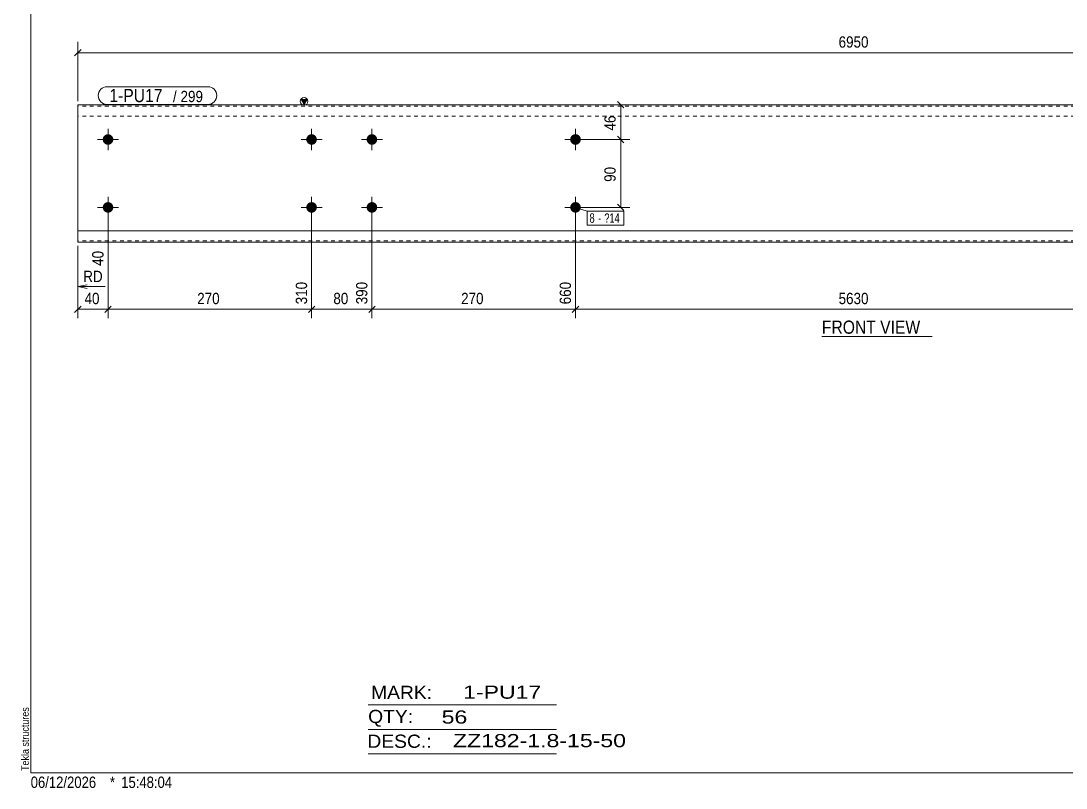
# Model space of a CAD drawing. Header units: millimetres. Extents: x 2 to 579, y 1 to 405.
# Drawn here: x 2.4 to 279.6, y 1 to 204.3 of the extents above; entities that cross this region are included whole.
import ezdxf

# ---------------------------------------------------------------- set-up
doc = ezdxf.new("R2010")
doc.units = ezdxf.units.MM
doc.linetypes.add('XKITLINE00', pattern=[0])
doc.linetypes.add('XKITLINE01', pattern=[4, 1, -1, 1, -1])
for name, color, linetype, lineweight in [('Bolt', 3, 'Continuous', 0), ('BoltMark', 7, 'Continuous', 0), ('Dimensions', 7, 'Continuous', 0), ('DrawingSheet', 5, 'Continuous', 0), ('OtherObjectType', 7, 'Continuous', 0), ('Part', 2, 'Continuous', 0), ('PartMark', 7, 'Continuous', 0)]:
    doc.layers.add(name, color=color, linetype=linetype, lineweight=lineweight)
doc.styles.add('ARIAL', font='ARIAL.TTF')
doc.styles.add('ARIAL_NARROW', font='ARIALN.TTF')

# ---------------------------------------------------------------- blocks, each defined once
blk = doc.blocks.new('*A3')
at = {"layer": 'Bolt'}
for points in [[(80.9, 172.88), (80.9, 172.84), (80.9, 172.81), (80.89, 172.77), (80.89, 172.74), (80.88, 172.7), (80.88, 172.67), (80.87, 172.64), (80.87, 172.6), (80.86, 172.57), (80.85, 172.54), (80.84, 172.5), (80.83, 172.47), (80.82, 172.44), (80.81, 172.41), (80.79, 172.37), (80.78, 172.34), (80.77, 172.31), (80.75, 172.28), (80.73, 172.25), (80.72, 172.22), (80.7, 172.19), (80.68, 172.16), (80.66, 172.13), (80.64, 172.1), (80.62, 172.08), (80.6, 172.05), (80.58, 172.02), (80.56, 172), (80.54, 171.97), (80.51, 171.94), (80.49, 171.92), (80.47, 171.9), (80.44, 171.87), (80.41, 171.85), (80.39, 171.83), (80.36, 171.81), (80.33, 171.79), (80.31, 171.77), (80.28, 171.75), (80.25, 171.73), (80.22, 171.71), (80.19, 171.69), (80.16, 171.68), (80.13, 171.66), (80.1, 171.64), (80.07, 171.63), (80.04, 171.62), (80, 171.6), (79.97, 171.59), (79.94, 171.58), (79.91, 171.57), (79.87, 171.56), (79.84, 171.55), (79.81, 171.54), (79.77, 171.54), (79.74, 171.53), (79.71, 171.53), (79.67, 171.52), (79.64, 171.52), (79.6, 171.51), (79.57, 171.51), (79.53, 171.51), (79.5, 171.51), (79.47, 171.51), (79.43, 171.51), (79.4, 171.51), (79.36, 171.52), (79.33, 171.52), (79.29, 171.53), (79.26, 171.53), (79.23, 171.54), (79.19, 171.54), (79.16, 171.55), (79.13, 171.56), (79.09, 171.57), (79.06, 171.58), (79.03, 171.59), (79, 171.6), (78.96, 171.62), (78.93, 171.63), (78.9, 171.64), (78.87, 171.66), (78.84, 171.68), (78.81, 171.69), (78.78, 171.71), (78.75, 171.73), (78.72, 171.75), (78.69, 171.77), (78.67, 171.79), (78.64, 171.81), (78.61, 171.83), (78.59, 171.85), (78.56, 171.87), (78.53, 171.9), (78.51, 171.92), (78.49, 171.94), (78.46, 171.97), (78.44, 172), (78.42, 172.02), (78.4, 172.05), (78.38, 172.08), (78.36, 172.1), (78.34, 172.13), (78.32, 172.16), (78.3, 172.19), (78.28, 172.22), (78.27, 172.25), (78.25, 172.28), (78.23, 172.31), (78.22, 172.34), (78.21, 172.37), (78.19, 172.41), (78.18, 172.44), (78.17, 172.47), (78.16, 172.5), (78.15, 172.54), (78.14, 172.57), (78.13, 172.6), (78.13, 172.64), (78.12, 172.67), (78.12, 172.7), (78.11, 172.74), (78.11, 172.77), (78.1, 172.81), (78.1, 172.84), (78.1, 172.88), (78.1, 172.91), (78.1, 172.94), (78.1, 172.98), (78.1, 173.01), (78.11, 173.05), (78.11, 173.08), (78.12, 173.12), (78.12, 173.15), (78.13, 173.18), (78.13, 173.22), (78.14, 173.25), (78.15, 173.28), (78.16, 173.32), (78.17, 173.35), (78.18, 173.38), (78.19, 173.41), (78.21, 173.45), (78.22, 173.48), (78.23, 173.51), (78.25, 173.54), (78.27, 173.57), (78.28, 173.6), (78.3, 173.63), (78.32, 173.66), (78.34, 173.69), (78.36, 173.72), (78.38, 173.74), (78.4, 173.77), (78.42, 173.8), (78.44, 173.82), (78.46, 173.85), (78.49, 173.88), (78.51, 173.9), (78.53, 173.92), (78.56, 173.95), (78.59, 173.97), (78.61, 173.99), (78.64, 174.01), (78.67, 174.03), (78.69, 174.05), (78.72, 174.07), (78.75, 174.09), (78.78, 174.11), (78.81, 174.13), (78.84, 174.14), (78.87, 174.16), (78.9, 174.18), (78.93, 174.19), (78.96, 174.2), (79, 174.22), (79.03, 174.23), (79.06, 174.24), (79.09, 174.25), (79.13, 174.26), (79.16, 174.27), (79.19, 174.28), (79.23, 174.28), (79.26, 174.29), (79.29, 174.29), (79.33, 174.3), (79.36, 174.3), (79.4, 174.31), (79.43, 174.31), (79.47, 174.31), (79.5, 174.31), (79.53, 174.31), (79.57, 174.31), (79.6, 174.31), (79.64, 174.3), (79.67, 174.3), (79.71, 174.29), (79.74, 174.29), (79.77, 174.28), (79.81, 174.28), (79.84, 174.27), (79.87, 174.26), (79.91, 174.25), (79.94, 174.24), (79.97, 174.23), (80, 174.22), (80.04, 174.2), (80.07, 174.19), (80.1, 174.18), (80.13, 174.16), (80.16, 174.14), (80.19, 174.13), (80.22, 174.11), (80.25, 174.09), (80.28, 174.07), (80.31, 174.05), (80.33, 174.03), (80.36, 174.01), (80.39, 173.99), (80.41, 173.97), (80.44, 173.95), (80.47, 173.92), (80.49, 173.9), (80.51, 173.88), (80.54, 173.85), (80.56, 173.82), (80.58, 173.8), (80.6, 173.77), (80.62, 173.74), (80.64, 173.72), (80.66, 173.69), (80.68, 173.66), (80.7, 173.63), (80.72, 173.6), (80.73, 173.57), (80.75, 173.54), (80.77, 173.51), (80.78, 173.48), (80.79, 173.45), (80.81, 173.41), (80.82, 173.38), (80.83, 173.35), (80.84, 173.32), (80.85, 173.28), (80.86, 173.25), (80.87, 173.22), (80.87, 173.18), (80.88, 173.15), (80.88, 173.12), (80.89, 173.08), (80.89, 173.05), (80.9, 173.01), (80.9, 172.98), (80.9, 172.94), (80.9, 172.91)], [(96.9, 172.88), (96.9, 172.84), (96.9, 172.81), (96.89, 172.77), (96.89, 172.74), (96.88, 172.7), (96.88, 172.67), (96.87, 172.64), (96.87, 172.6), (96.86, 172.57), (96.85, 172.54), (96.84, 172.5), (96.83, 172.47), (96.82, 172.44), (96.81, 172.41), (96.79, 172.37), (96.78, 172.34), (96.77, 172.31), (96.75, 172.28), (96.73, 172.25), (96.72, 172.22), (96.7, 172.19), (96.68, 172.16), (96.66, 172.13), (96.64, 172.1), (96.62, 172.08), (96.6, 172.05), (96.58, 172.02), (96.56, 172), (96.54, 171.97), (96.51, 171.94), (96.49, 171.92), (96.47, 171.9), (96.44, 171.87), (96.41, 171.85), (96.39, 171.83), (96.36, 171.81), (96.33, 171.79), (96.31, 171.77), (96.28, 171.75), (96.25, 171.73), (96.22, 171.71), (96.19, 171.69), (96.16, 171.68), (96.13, 171.66), (96.1, 171.64), (96.07, 171.63), (96.04, 171.62), (96, 171.6), (95.97, 171.59), (95.94, 171.58), (95.91, 171.57), (95.87, 171.56), (95.84, 171.55), (95.81, 171.54), (95.77, 171.54), (95.74, 171.53), (95.71, 171.53), (95.67, 171.52), (95.64, 171.52), (95.6, 171.51), (95.57, 171.51), (95.53, 171.51), (95.5, 171.51), (95.47, 171.51), (95.43, 171.51), (95.4, 171.51), (95.36, 171.52), (95.33, 171.52), (95.29, 171.53), (95.26, 171.53), (95.23, 171.54), (95.19, 171.54), (95.16, 171.55), (95.13, 171.56), (95.09, 171.57), (95.06, 171.58), (95.03, 171.59), (95, 171.6), (94.96, 171.62), (94.93, 171.63), (94.9, 171.64), (94.87, 171.66), (94.84, 171.68), (94.81, 171.69), (94.78, 171.71), (94.75, 171.73), (94.72, 171.75), (94.69, 171.77), (94.67, 171.79), (94.64, 171.81), (94.61, 171.83), (94.59, 171.85), (94.56, 171.87), (94.53, 171.9), (94.51, 171.92), (94.49, 171.94), (94.46, 171.97), (94.44, 172), (94.42, 172.02), (94.4, 172.05), (94.38, 172.08), (94.36, 172.1), (94.34, 172.13), (94.32, 172.16), (94.3, 172.19), (94.28, 172.22), (94.27, 172.25), (94.25, 172.28), (94.23, 172.31), (94.22, 172.34), (94.21, 172.37), (94.19, 172.41), (94.18, 172.44), (94.17, 172.47), (94.16, 172.5), (94.15, 172.54), (94.14, 172.57), (94.13, 172.6), (94.13, 172.64), (94.12, 172.67), (94.12, 172.7), (94.11, 172.74), (94.11, 172.77), (94.1, 172.81), (94.1, 172.84), (94.1, 172.88), (94.1, 172.91), (94.1, 172.94), (94.1, 172.98), (94.1, 173.01), (94.11, 173.05), (94.11, 173.08), (94.12, 173.12), (94.12, 173.15), (94.13, 173.18), (94.13, 173.22), (94.14, 173.25), (94.15, 173.28), (94.16, 173.32), (94.17, 173.35), (94.18, 173.38), (94.19, 173.41), (94.21, 173.45), (94.22, 173.48), (94.23, 173.51), (94.25, 173.54), (94.27, 173.57), (94.28, 173.6), (94.3, 173.63), (94.32, 173.66), (94.34, 173.69), (94.36, 173.72), (94.38, 173.74), (94.4, 173.77), (94.42, 173.8), (94.44, 173.82), (94.46, 173.85), (94.49, 173.88), (94.51, 173.9), (94.53, 173.92), (94.56, 173.95), (94.59, 173.97), (94.61, 173.99), (94.64, 174.01), (94.67, 174.03), (94.69, 174.05), (94.72, 174.07), (94.75, 174.09), (94.78, 174.11), (94.81, 174.13), (94.84, 174.14), (94.87, 174.16), (94.9, 174.18), (94.93, 174.19), (94.96, 174.2), (95, 174.22), (95.03, 174.23), (95.06, 174.24), (95.09, 174.25), (95.13, 174.26), (95.16, 174.27), (95.19, 174.28), (95.23, 174.28), (95.26, 174.29), (95.29, 174.29), (95.33, 174.3), (95.36, 174.3), (95.4, 174.31), (95.43, 174.31), (95.47, 174.31), (95.5, 174.31), (95.53, 174.31), (95.57, 174.31), (95.6, 174.31), (95.64, 174.3), (95.67, 174.3), (95.71, 174.29), (95.74, 174.29), (95.77, 174.28), (95.81, 174.28), (95.84, 174.27), (95.87, 174.26), (95.91, 174.25), (95.94, 174.24), (95.97, 174.23), (96, 174.22), (96.04, 174.2), (96.07, 174.19), (96.1, 174.18), (96.13, 174.16), (96.16, 174.14), (96.19, 174.13), (96.22, 174.11), (96.25, 174.09), (96.28, 174.07), (96.31, 174.05), (96.33, 174.03), (96.36, 174.01), (96.39, 173.99), (96.41, 173.97), (96.44, 173.95), (96.47, 173.92), (96.49, 173.9), (96.51, 173.88), (96.54, 173.85), (96.56, 173.82), (96.58, 173.8), (96.6, 173.77), (96.62, 173.74), (96.64, 173.72), (96.66, 173.69), (96.68, 173.66), (96.7, 173.63), (96.72, 173.6), (96.73, 173.57), (96.75, 173.54), (96.77, 173.51), (96.78, 173.48), (96.79, 173.45), (96.81, 173.41), (96.82, 173.38), (96.83, 173.35), (96.84, 173.32), (96.85, 173.28), (96.86, 173.25), (96.87, 173.22), (96.87, 173.18), (96.88, 173.15), (96.88, 173.12), (96.89, 173.08), (96.89, 173.05), (96.9, 173.01), (96.9, 172.98), (96.9, 172.94), (96.9, 172.91)], [(80.9, 154.88), (80.9, 154.84), (80.9, 154.81), (80.89, 154.77), (80.89, 154.74), (80.88, 154.7), (80.88, 154.67), (80.87, 154.64), (80.87, 154.6), (80.86, 154.57), (80.85, 154.54), (80.84, 154.5), (80.83, 154.47), (80.82, 154.44), (80.81, 154.41), (80.79, 154.37), (80.78, 154.34), (80.77, 154.31), (80.75, 154.28), (80.73, 154.25), (80.72, 154.22), (80.7, 154.19), (80.68, 154.16), (80.66, 154.13), (80.64, 154.1), (80.62, 154.08), (80.6, 154.05), (80.58, 154.02), (80.56, 154), (80.54, 153.97), (80.51, 153.94), (80.49, 153.92), (80.47, 153.9), (80.44, 153.87), (80.41, 153.85), (80.39, 153.83), (80.36, 153.81), (80.33, 153.79), (80.31, 153.77), (80.28, 153.75), (80.25, 153.73), (80.22, 153.71), (80.19, 153.69), (80.16, 153.68), (80.13, 153.66), (80.1, 153.64), (80.07, 153.63), (80.04, 153.62), (80, 153.6), (79.97, 153.59), (79.94, 153.58), (79.91, 153.57), (79.87, 153.56), (79.84, 153.55), (79.81, 153.54), (79.77, 153.54), (79.74, 153.53), (79.71, 153.53), (79.67, 153.52), (79.64, 153.52), (79.6, 153.51), (79.57, 153.51), (79.53, 153.51), (79.5, 153.51), (79.47, 153.51), (79.43, 153.51), (79.4, 153.51), (79.36, 153.52), (79.33, 153.52), (79.29, 153.53), (79.26, 153.53), (79.23, 153.54), (79.19, 153.54), (79.16, 153.55), (79.13, 153.56), (79.09, 153.57), (79.06, 153.58), (79.03, 153.59), (79, 153.6), (78.96, 153.62), (78.93, 153.63), (78.9, 153.64), (78.87, 153.66), (78.84, 153.68), (78.81, 153.69), (78.78, 153.71), (78.75, 153.73), (78.72, 153.75), (78.69, 153.77), (78.67, 153.79), (78.64, 153.81), (78.61, 153.83), (78.59, 153.85), (78.56, 153.87), (78.53, 153.9), (78.51, 153.92), (78.49, 153.94), (78.46, 153.97), (78.44, 154), (78.42, 154.02), (78.4, 154.05), (78.38, 154.08), (78.36, 154.1), (78.34, 154.13), (78.32, 154.16), (78.3, 154.19), (78.28, 154.22), (78.27, 154.25), (78.25, 154.28), (78.23, 154.31), (78.22, 154.34), (78.21, 154.37), (78.19, 154.41), (78.18, 154.44), (78.17, 154.47), (78.16, 154.5), (78.15, 154.54), (78.14, 154.57), (78.13, 154.6), (78.13, 154.64), (78.12, 154.67), (78.12, 154.7), (78.11, 154.74), (78.11, 154.77), (78.1, 154.81), (78.1, 154.84), (78.1, 154.88), (78.1, 154.91), (78.1, 154.94), (78.1, 154.98), (78.1, 155.01), (78.11, 155.05), (78.11, 155.08), (78.12, 155.12), (78.12, 155.15), (78.13, 155.18), (78.13, 155.22), (78.14, 155.25), (78.15, 155.28), (78.16, 155.32), (78.17, 155.35), (78.18, 155.38), (78.19, 155.41), (78.21, 155.45), (78.22, 155.48), (78.23, 155.51), (78.25, 155.54), (78.27, 155.57), (78.28, 155.6), (78.3, 155.63), (78.32, 155.66), (78.34, 155.69), (78.36, 155.72), (78.38, 155.74), (78.4, 155.77), (78.42, 155.8), (78.44, 155.82), (78.46, 155.85), (78.49, 155.88), (78.51, 155.9), (78.53, 155.92), (78.56, 155.95), (78.59, 155.97), (78.61, 155.99), (78.64, 156.01), (78.67, 156.03), (78.69, 156.05), (78.72, 156.07), (78.75, 156.09), (78.78, 156.11), (78.81, 156.13), (78.84, 156.14), (78.87, 156.16), (78.9, 156.18), (78.93, 156.19), (78.96, 156.2), (79, 156.22), (79.03, 156.23), (79.06, 156.24), (79.09, 156.25), (79.13, 156.26), (79.16, 156.27), (79.19, 156.28), (79.23, 156.28), (79.26, 156.29), (79.29, 156.29), (79.33, 156.3), (79.36, 156.3), (79.4, 156.31), (79.43, 156.31), (79.47, 156.31), (79.5, 156.31), (79.53, 156.31), (79.57, 156.31), (79.6, 156.31), (79.64, 156.3), (79.67, 156.3), (79.71, 156.29), (79.74, 156.29), (79.77, 156.28), (79.81, 156.28), (79.84, 156.27), (79.87, 156.26), (79.91, 156.25), (79.94, 156.24), (79.97, 156.23), (80, 156.22), (80.04, 156.2), (80.07, 156.19), (80.1, 156.18), (80.13, 156.16), (80.16, 156.14), (80.19, 156.13), (80.22, 156.11), (80.25, 156.09), (80.28, 156.07), (80.31, 156.05), (80.33, 156.03), (80.36, 156.01), (80.39, 155.99), (80.41, 155.97), (80.44, 155.95), (80.47, 155.92), (80.49, 155.9), (80.51, 155.88), (80.54, 155.85), (80.56, 155.82), (80.58, 155.8), (80.6, 155.77), (80.62, 155.74), (80.64, 155.72), (80.66, 155.69), (80.68, 155.66), (80.7, 155.63), (80.72, 155.6), (80.73, 155.57), (80.75, 155.54), (80.77, 155.51), (80.78, 155.48), (80.79, 155.45), (80.81, 155.41), (80.82, 155.38), (80.83, 155.35), (80.84, 155.32), (80.85, 155.28), (80.86, 155.25), (80.87, 155.22), (80.87, 155.18), (80.88, 155.15), (80.88, 155.12), (80.89, 155.08), (80.89, 155.05), (80.9, 155.01), (80.9, 154.98), (80.9, 154.94), (80.9, 154.91)], [(96.9, 154.88), (96.9, 154.84), (96.9, 154.81), (96.89, 154.77), (96.89, 154.74), (96.88, 154.7), (96.88, 154.67), (96.87, 154.64), (96.87, 154.6), (96.86, 154.57), (96.85, 154.54), (96.84, 154.5), (96.83, 154.47), (96.82, 154.44), (96.81, 154.41), (96.79, 154.37), (96.78, 154.34), (96.77, 154.31), (96.75, 154.28), (96.73, 154.25), (96.72, 154.22), (96.7, 154.19), (96.68, 154.16), (96.66, 154.13), (96.64, 154.1), (96.62, 154.08), (96.6, 154.05), (96.58, 154.02), (96.56, 154), (96.54, 153.97), (96.51, 153.94), (96.49, 153.92), (96.47, 153.9), (96.44, 153.87), (96.41, 153.85), (96.39, 153.83), (96.36, 153.81), (96.33, 153.79), (96.31, 153.77), (96.28, 153.75), (96.25, 153.73), (96.22, 153.71), (96.19, 153.69), (96.16, 153.68), (96.13, 153.66), (96.1, 153.64), (96.07, 153.63), (96.04, 153.62), (96, 153.6), (95.97, 153.59), (95.94, 153.58), (95.91, 153.57), (95.87, 153.56), (95.84, 153.55), (95.81, 153.54), (95.77, 153.54), (95.74, 153.53), (95.71, 153.53), (95.67, 153.52), (95.64, 153.52), (95.6, 153.51), (95.57, 153.51), (95.53, 153.51), (95.5, 153.51), (95.47, 153.51), (95.43, 153.51), (95.4, 153.51), (95.36, 153.52), (95.33, 153.52), (95.29, 153.53), (95.26, 153.53), (95.23, 153.54), (95.19, 153.54), (95.16, 153.55), (95.13, 153.56), (95.09, 153.57), (95.06, 153.58), (95.03, 153.59), (95, 153.6), (94.96, 153.62), (94.93, 153.63), (94.9, 153.64), (94.87, 153.66), (94.84, 153.68), (94.81, 153.69), (94.78, 153.71), (94.75, 153.73), (94.72, 153.75), (94.69, 153.77), (94.67, 153.79), (94.64, 153.81), (94.61, 153.83), (94.59, 153.85), (94.56, 153.87), (94.53, 153.9), (94.51, 153.92), (94.49, 153.94), (94.46, 153.97), (94.44, 154), (94.42, 154.02), (94.4, 154.05), (94.38, 154.08), (94.36, 154.1), (94.34, 154.13), (94.32, 154.16), (94.3, 154.19), (94.28, 154.22), (94.27, 154.25), (94.25, 154.28), (94.23, 154.31), (94.22, 154.34), (94.21, 154.37), (94.19, 154.41), (94.18, 154.44), (94.17, 154.47), (94.16, 154.5), (94.15, 154.54), (94.14, 154.57), (94.13, 154.6), (94.13, 154.64), (94.12, 154.67), (94.12, 154.7), (94.11, 154.74), (94.11, 154.77), (94.1, 154.81), (94.1, 154.84), (94.1, 154.88), (94.1, 154.91), (94.1, 154.94), (94.1, 154.98), (94.1, 155.01), (94.11, 155.05), (94.11, 155.08), (94.12, 155.12), (94.12, 155.15), (94.13, 155.18), (94.13, 155.22), (94.14, 155.25), (94.15, 155.28), (94.16, 155.32), (94.17, 155.35), (94.18, 155.38), (94.19, 155.41), (94.21, 155.45), (94.22, 155.48), (94.23, 155.51), (94.25, 155.54), (94.27, 155.57), (94.28, 155.6), (94.3, 155.63), (94.32, 155.66), (94.34, 155.69), (94.36, 155.72), (94.38, 155.74), (94.4, 155.77), (94.42, 155.8), (94.44, 155.82), (94.46, 155.85), (94.49, 155.88), (94.51, 155.9), (94.53, 155.92), (94.56, 155.95), (94.59, 155.97), (94.61, 155.99), (94.64, 156.01), (94.67, 156.03), (94.69, 156.05), (94.72, 156.07), (94.75, 156.09), (94.78, 156.11), (94.81, 156.13), (94.84, 156.14), (94.87, 156.16), (94.9, 156.18), (94.93, 156.19), (94.96, 156.2), (95, 156.22), (95.03, 156.23), (95.06, 156.24), (95.09, 156.25), (95.13, 156.26), (95.16, 156.27), (95.19, 156.28), (95.23, 156.28), (95.26, 156.29), (95.29, 156.29), (95.33, 156.3), (95.36, 156.3), (95.4, 156.31), (95.43, 156.31), (95.47, 156.31), (95.5, 156.31), (95.53, 156.31), (95.57, 156.31), (95.6, 156.31), (95.64, 156.3), (95.67, 156.3), (95.71, 156.29), (95.74, 156.29), (95.77, 156.28), (95.81, 156.28), (95.84, 156.27), (95.87, 156.26), (95.91, 156.25), (95.94, 156.24), (95.97, 156.23), (96, 156.22), (96.04, 156.2), (96.07, 156.19), (96.1, 156.18), (96.13, 156.16), (96.16, 156.14), (96.19, 156.13), (96.22, 156.11), (96.25, 156.09), (96.28, 156.07), (96.31, 156.05), (96.33, 156.03), (96.36, 156.01), (96.39, 155.99), (96.41, 155.97), (96.44, 155.95), (96.47, 155.92), (96.49, 155.9), (96.51, 155.88), (96.54, 155.85), (96.56, 155.82), (96.58, 155.8), (96.6, 155.77), (96.62, 155.74), (96.64, 155.72), (96.66, 155.69), (96.68, 155.66), (96.7, 155.63), (96.72, 155.6), (96.73, 155.57), (96.75, 155.54), (96.77, 155.51), (96.78, 155.48), (96.79, 155.45), (96.81, 155.41), (96.82, 155.38), (96.83, 155.35), (96.84, 155.32), (96.85, 155.28), (96.86, 155.25), (96.87, 155.22), (96.87, 155.18), (96.88, 155.15), (96.88, 155.12), (96.89, 155.08), (96.89, 155.05), (96.9, 155.01), (96.9, 154.98), (96.9, 154.94), (96.9, 154.91)]]:
    blk.add_hatch(color=3, dxfattribs=at).paths.add_polyline_path(points, flags=17)
at = {"layer": 'Bolt', "color": 3, "linetype": 'XKITLINE00', "lineweight": 0}
for p, q in [((79.5, 175.71), (79.5, 170.11)), ((95.5, 175.71), (95.5, 170.11)), ((82.3, 172.91), (76.7, 172.91)), ((98.3, 172.91), (92.7, 172.91)), ((79.5, 157.71), (79.5, 152.11)), ((95.5, 157.71), (95.5, 152.11)), ((82.3, 154.91), (76.7, 154.91)), ((98.3, 154.91), (92.7, 154.91))]:
    blk.add_line(p, q, dxfattribs=at)
blk = doc.blocks.new('*A4')
at = {"layer": 'Bolt'}
for points in [[(26.9, 172.88), (26.9, 172.84), (26.9, 172.81), (26.89, 172.77), (26.89, 172.74), (26.88, 172.7), (26.88, 172.67), (26.87, 172.64), (26.87, 172.6), (26.86, 172.57), (26.85, 172.54), (26.84, 172.5), (26.83, 172.47), (26.82, 172.44), (26.81, 172.41), (26.79, 172.37), (26.78, 172.34), (26.77, 172.31), (26.75, 172.28), (26.73, 172.25), (26.72, 172.22), (26.7, 172.19), (26.68, 172.16), (26.66, 172.13), (26.64, 172.1), (26.62, 172.08), (26.6, 172.05), (26.58, 172.02), (26.56, 172), (26.54, 171.97), (26.51, 171.94), (26.49, 171.92), (26.47, 171.9), (26.44, 171.87), (26.41, 171.85), (26.39, 171.83), (26.36, 171.81), (26.33, 171.79), (26.31, 171.77), (26.28, 171.75), (26.25, 171.73), (26.22, 171.71), (26.19, 171.69), (26.16, 171.68), (26.13, 171.66), (26.1, 171.64), (26.07, 171.63), (26.04, 171.62), (26, 171.6), (25.97, 171.59), (25.94, 171.58), (25.91, 171.57), (25.87, 171.56), (25.84, 171.55), (25.81, 171.54), (25.77, 171.54), (25.74, 171.53), (25.71, 171.53), (25.67, 171.52), (25.64, 171.52), (25.6, 171.51), (25.57, 171.51), (25.53, 171.51), (25.5, 171.51), (25.47, 171.51), (25.43, 171.51), (25.4, 171.51), (25.36, 171.52), (25.33, 171.52), (25.29, 171.53), (25.26, 171.53), (25.23, 171.54), (25.19, 171.54), (25.16, 171.55), (25.13, 171.56), (25.09, 171.57), (25.06, 171.58), (25.03, 171.59), (25, 171.6), (24.96, 171.62), (24.93, 171.63), (24.9, 171.64), (24.87, 171.66), (24.84, 171.68), (24.81, 171.69), (24.78, 171.71), (24.75, 171.73), (24.72, 171.75), (24.69, 171.77), (24.67, 171.79), (24.64, 171.81), (24.61, 171.83), (24.59, 171.85), (24.56, 171.87), (24.53, 171.9), (24.51, 171.92), (24.49, 171.94), (24.46, 171.97), (24.44, 172), (24.42, 172.02), (24.4, 172.05), (24.38, 172.08), (24.36, 172.1), (24.34, 172.13), (24.32, 172.16), (24.3, 172.19), (24.28, 172.22), (24.27, 172.25), (24.25, 172.28), (24.23, 172.31), (24.22, 172.34), (24.21, 172.37), (24.19, 172.41), (24.18, 172.44), (24.17, 172.47), (24.16, 172.5), (24.15, 172.54), (24.14, 172.57), (24.13, 172.6), (24.13, 172.64), (24.12, 172.67), (24.12, 172.7), (24.11, 172.74), (24.11, 172.77), (24.1, 172.81), (24.1, 172.84), (24.1, 172.88), (24.1, 172.91), (24.1, 172.94), (24.1, 172.98), (24.1, 173.01), (24.11, 173.05), (24.11, 173.08), (24.12, 173.12), (24.12, 173.15), (24.13, 173.18), (24.13, 173.22), (24.14, 173.25), (24.15, 173.28), (24.16, 173.32), (24.17, 173.35), (24.18, 173.38), (24.19, 173.41), (24.21, 173.45), (24.22, 173.48), (24.23, 173.51), (24.25, 173.54), (24.27, 173.57), (24.28, 173.6), (24.3, 173.63), (24.32, 173.66), (24.34, 173.69), (24.36, 173.72), (24.38, 173.74), (24.4, 173.77), (24.42, 173.8), (24.44, 173.82), (24.46, 173.85), (24.49, 173.88), (24.51, 173.9), (24.53, 173.92), (24.56, 173.95), (24.59, 173.97), (24.61, 173.99), (24.64, 174.01), (24.67, 174.03), (24.69, 174.05), (24.72, 174.07), (24.75, 174.09), (24.78, 174.11), (24.81, 174.13), (24.84, 174.14), (24.87, 174.16), (24.9, 174.18), (24.93, 174.19), (24.96, 174.2), (25, 174.22), (25.03, 174.23), (25.06, 174.24), (25.09, 174.25), (25.13, 174.26), (25.16, 174.27), (25.19, 174.28), (25.23, 174.28), (25.26, 174.29), (25.29, 174.29), (25.33, 174.3), (25.36, 174.3), (25.4, 174.31), (25.43, 174.31), (25.47, 174.31), (25.5, 174.31), (25.53, 174.31), (25.57, 174.31), (25.6, 174.31), (25.64, 174.3), (25.67, 174.3), (25.71, 174.29), (25.74, 174.29), (25.77, 174.28), (25.81, 174.28), (25.84, 174.27), (25.87, 174.26), (25.91, 174.25), (25.94, 174.24), (25.97, 174.23), (26, 174.22), (26.04, 174.2), (26.07, 174.19), (26.1, 174.18), (26.13, 174.16), (26.16, 174.14), (26.19, 174.13), (26.22, 174.11), (26.25, 174.09), (26.28, 174.07), (26.31, 174.05), (26.33, 174.03), (26.36, 174.01), (26.39, 173.99), (26.41, 173.97), (26.44, 173.95), (26.47, 173.92), (26.49, 173.9), (26.51, 173.88), (26.54, 173.85), (26.56, 173.82), (26.58, 173.8), (26.6, 173.77), (26.62, 173.74), (26.64, 173.72), (26.66, 173.69), (26.68, 173.66), (26.7, 173.63), (26.72, 173.6), (26.73, 173.57), (26.75, 173.54), (26.77, 173.51), (26.78, 173.48), (26.79, 173.45), (26.81, 173.41), (26.82, 173.38), (26.83, 173.35), (26.84, 173.32), (26.85, 173.28), (26.86, 173.25), (26.87, 173.22), (26.87, 173.18), (26.88, 173.15), (26.88, 173.12), (26.89, 173.08), (26.89, 173.05), (26.9, 173.01), (26.9, 172.98), (26.9, 172.94), (26.9, 172.91)], [(150.9, 172.88), (150.9, 172.84), (150.9, 172.81), (150.89, 172.77), (150.89, 172.74), (150.88, 172.7), (150.88, 172.67), (150.87, 172.64), (150.87, 172.6), (150.86, 172.57), (150.85, 172.54), (150.84, 172.5), (150.83, 172.47), (150.82, 172.44), (150.81, 172.41), (150.79, 172.37), (150.78, 172.34), (150.77, 172.31), (150.75, 172.28), (150.73, 172.25), (150.72, 172.22), (150.7, 172.19), (150.68, 172.16), (150.66, 172.13), (150.64, 172.1), (150.62, 172.08), (150.6, 172.05), (150.58, 172.02), (150.56, 172), (150.54, 171.97), (150.51, 171.94), (150.49, 171.92), (150.47, 171.9), (150.44, 171.87), (150.41, 171.85), (150.39, 171.83), (150.36, 171.81), (150.33, 171.79), (150.31, 171.77), (150.28, 171.75), (150.25, 171.73), (150.22, 171.71), (150.19, 171.69), (150.16, 171.68), (150.13, 171.66), (150.1, 171.64), (150.07, 171.63), (150.04, 171.62), (150, 171.6), (149.97, 171.59), (149.94, 171.58), (149.91, 171.57), (149.87, 171.56), (149.84, 171.55), (149.81, 171.54), (149.77, 171.54), (149.74, 171.53), (149.71, 171.53), (149.67, 171.52), (149.64, 171.52), (149.6, 171.51), (149.57, 171.51), (149.53, 171.51), (149.5, 171.51), (149.47, 171.51), (149.43, 171.51), (149.4, 171.51), (149.36, 171.52), (149.33, 171.52), (149.29, 171.53), (149.26, 171.53), (149.23, 171.54), (149.19, 171.54), (149.16, 171.55), (149.13, 171.56), (149.09, 171.57), (149.06, 171.58), (149.03, 171.59), (149, 171.6), (148.96, 171.62), (148.93, 171.63), (148.9, 171.64), (148.87, 171.66), (148.84, 171.68), (148.81, 171.69), (148.78, 171.71), (148.75, 171.73), (148.72, 171.75), (148.69, 171.77), (148.67, 171.79), (148.64, 171.81), (148.61, 171.83), (148.59, 171.85), (148.56, 171.87), (148.53, 171.9), (148.51, 171.92), (148.49, 171.94), (148.46, 171.97), (148.44, 172), (148.42, 172.02), (148.4, 172.05), (148.38, 172.08), (148.36, 172.1), (148.34, 172.13), (148.32, 172.16), (148.3, 172.19), (148.28, 172.22), (148.27, 172.25), (148.25, 172.28), (148.23, 172.31), (148.22, 172.34), (148.21, 172.37), (148.19, 172.41), (148.18, 172.44), (148.17, 172.47), (148.16, 172.5), (148.15, 172.54), (148.14, 172.57), (148.13, 172.6), (148.13, 172.64), (148.12, 172.67), (148.12, 172.7), (148.11, 172.74), (148.11, 172.77), (148.1, 172.81), (148.1, 172.84), (148.1, 172.88), (148.1, 172.91), (148.1, 172.94), (148.1, 172.98), (148.1, 173.01), (148.11, 173.05), (148.11, 173.08), (148.12, 173.12), (148.12, 173.15), (148.13, 173.18), (148.13, 173.22), (148.14, 173.25), (148.15, 173.28), (148.16, 173.32), (148.17, 173.35), (148.18, 173.38), (148.19, 173.41), (148.21, 173.45), (148.22, 173.48), (148.23, 173.51), (148.25, 173.54), (148.27, 173.57), (148.28, 173.6), (148.3, 173.63), (148.32, 173.66), (148.34, 173.69), (148.36, 173.72), (148.38, 173.74), (148.4, 173.77), (148.42, 173.8), (148.44, 173.82), (148.46, 173.85), (148.49, 173.88), (148.51, 173.9), (148.53, 173.92), (148.56, 173.95), (148.59, 173.97), (148.61, 173.99), (148.64, 174.01), (148.67, 174.03), (148.69, 174.05), (148.72, 174.07), (148.75, 174.09), (148.78, 174.11), (148.81, 174.13), (148.84, 174.14), (148.87, 174.16), (148.9, 174.18), (148.93, 174.19), (148.96, 174.2), (149, 174.22), (149.03, 174.23), (149.06, 174.24), (149.09, 174.25), (149.13, 174.26), (149.16, 174.27), (149.19, 174.28), (149.23, 174.28), (149.26, 174.29), (149.29, 174.29), (149.33, 174.3), (149.36, 174.3), (149.4, 174.31), (149.43, 174.31), (149.47, 174.31), (149.5, 174.31), (149.53, 174.31), (149.57, 174.31), (149.6, 174.31), (149.64, 174.3), (149.67, 174.3), (149.71, 174.29), (149.74, 174.29), (149.77, 174.28), (149.81, 174.28), (149.84, 174.27), (149.87, 174.26), (149.91, 174.25), (149.94, 174.24), (149.97, 174.23), (150, 174.22), (150.04, 174.2), (150.07, 174.19), (150.1, 174.18), (150.13, 174.16), (150.16, 174.14), (150.19, 174.13), (150.22, 174.11), (150.25, 174.09), (150.28, 174.07), (150.31, 174.05), (150.33, 174.03), (150.36, 174.01), (150.39, 173.99), (150.41, 173.97), (150.44, 173.95), (150.47, 173.92), (150.49, 173.9), (150.51, 173.88), (150.54, 173.85), (150.56, 173.82), (150.58, 173.8), (150.6, 173.77), (150.62, 173.74), (150.64, 173.72), (150.66, 173.69), (150.68, 173.66), (150.7, 173.63), (150.72, 173.6), (150.73, 173.57), (150.75, 173.54), (150.77, 173.51), (150.78, 173.48), (150.79, 173.45), (150.81, 173.41), (150.82, 173.38), (150.83, 173.35), (150.84, 173.32), (150.85, 173.28), (150.86, 173.25), (150.87, 173.22), (150.87, 173.18), (150.88, 173.15), (150.88, 173.12), (150.89, 173.08), (150.89, 173.05), (150.9, 173.01), (150.9, 172.98), (150.9, 172.94), (150.9, 172.91)], [(26.9, 154.88), (26.9, 154.84), (26.9, 154.81), (26.89, 154.77), (26.89, 154.74), (26.88, 154.7), (26.88, 154.67), (26.87, 154.64), (26.87, 154.6), (26.86, 154.57), (26.85, 154.54), (26.84, 154.5), (26.83, 154.47), (26.82, 154.44), (26.81, 154.41), (26.79, 154.37), (26.78, 154.34), (26.77, 154.31), (26.75, 154.28), (26.73, 154.25), (26.72, 154.22), (26.7, 154.19), (26.68, 154.16), (26.66, 154.13), (26.64, 154.1), (26.62, 154.08), (26.6, 154.05), (26.58, 154.02), (26.56, 154), (26.54, 153.97), (26.51, 153.94), (26.49, 153.92), (26.47, 153.9), (26.44, 153.87), (26.41, 153.85), (26.39, 153.83), (26.36, 153.81), (26.33, 153.79), (26.31, 153.77), (26.28, 153.75), (26.25, 153.73), (26.22, 153.71), (26.19, 153.69), (26.16, 153.68), (26.13, 153.66), (26.1, 153.64), (26.07, 153.63), (26.04, 153.62), (26, 153.6), (25.97, 153.59), (25.94, 153.58), (25.91, 153.57), (25.87, 153.56), (25.84, 153.55), (25.81, 153.54), (25.77, 153.54), (25.74, 153.53), (25.71, 153.53), (25.67, 153.52), (25.64, 153.52), (25.6, 153.51), (25.57, 153.51), (25.53, 153.51), (25.5, 153.51), (25.47, 153.51), (25.43, 153.51), (25.4, 153.51), (25.36, 153.52), (25.33, 153.52), (25.29, 153.53), (25.26, 153.53), (25.23, 153.54), (25.19, 153.54), (25.16, 153.55), (25.13, 153.56), (25.09, 153.57), (25.06, 153.58), (25.03, 153.59), (25, 153.6), (24.96, 153.62), (24.93, 153.63), (24.9, 153.64), (24.87, 153.66), (24.84, 153.68), (24.81, 153.69), (24.78, 153.71), (24.75, 153.73), (24.72, 153.75), (24.69, 153.77), (24.67, 153.79), (24.64, 153.81), (24.61, 153.83), (24.59, 153.85), (24.56, 153.87), (24.53, 153.9), (24.51, 153.92), (24.49, 153.94), (24.46, 153.97), (24.44, 154), (24.42, 154.02), (24.4, 154.05), (24.38, 154.08), (24.36, 154.1), (24.34, 154.13), (24.32, 154.16), (24.3, 154.19), (24.28, 154.22), (24.27, 154.25), (24.25, 154.28), (24.23, 154.31), (24.22, 154.34), (24.21, 154.37), (24.19, 154.41), (24.18, 154.44), (24.17, 154.47), (24.16, 154.5), (24.15, 154.54), (24.14, 154.57), (24.13, 154.6), (24.13, 154.64), (24.12, 154.67), (24.12, 154.7), (24.11, 154.74), (24.11, 154.77), (24.1, 154.81), (24.1, 154.84), (24.1, 154.88), (24.1, 154.91), (24.1, 154.94), (24.1, 154.98), (24.1, 155.01), (24.11, 155.05), (24.11, 155.08), (24.12, 155.12), (24.12, 155.15), (24.13, 155.18), (24.13, 155.22), (24.14, 155.25), (24.15, 155.28), (24.16, 155.32), (24.17, 155.35), (24.18, 155.38), (24.19, 155.41), (24.21, 155.45), (24.22, 155.48), (24.23, 155.51), (24.25, 155.54), (24.27, 155.57), (24.28, 155.6), (24.3, 155.63), (24.32, 155.66), (24.34, 155.69), (24.36, 155.72), (24.38, 155.74), (24.4, 155.77), (24.42, 155.8), (24.44, 155.82), (24.46, 155.85), (24.49, 155.88), (24.51, 155.9), (24.53, 155.92), (24.56, 155.95), (24.59, 155.97), (24.61, 155.99), (24.64, 156.01), (24.67, 156.03), (24.69, 156.05), (24.72, 156.07), (24.75, 156.09), (24.78, 156.11), (24.81, 156.13), (24.84, 156.14), (24.87, 156.16), (24.9, 156.18), (24.93, 156.19), (24.96, 156.2), (25, 156.22), (25.03, 156.23), (25.06, 156.24), (25.09, 156.25), (25.13, 156.26), (25.16, 156.27), (25.19, 156.28), (25.23, 156.28), (25.26, 156.29), (25.29, 156.29), (25.33, 156.3), (25.36, 156.3), (25.4, 156.31), (25.43, 156.31), (25.47, 156.31), (25.5, 156.31), (25.53, 156.31), (25.57, 156.31), (25.6, 156.31), (25.64, 156.3), (25.67, 156.3), (25.71, 156.29), (25.74, 156.29), (25.77, 156.28), (25.81, 156.28), (25.84, 156.27), (25.87, 156.26), (25.91, 156.25), (25.94, 156.24), (25.97, 156.23), (26, 156.22), (26.04, 156.2), (26.07, 156.19), (26.1, 156.18), (26.13, 156.16), (26.16, 156.14), (26.19, 156.13), (26.22, 156.11), (26.25, 156.09), (26.28, 156.07), (26.31, 156.05), (26.33, 156.03), (26.36, 156.01), (26.39, 155.99), (26.41, 155.97), (26.44, 155.95), (26.47, 155.92), (26.49, 155.9), (26.51, 155.88), (26.54, 155.85), (26.56, 155.82), (26.58, 155.8), (26.6, 155.77), (26.62, 155.74), (26.64, 155.72), (26.66, 155.69), (26.68, 155.66), (26.7, 155.63), (26.72, 155.6), (26.73, 155.57), (26.75, 155.54), (26.77, 155.51), (26.78, 155.48), (26.79, 155.45), (26.81, 155.41), (26.82, 155.38), (26.83, 155.35), (26.84, 155.32), (26.85, 155.28), (26.86, 155.25), (26.87, 155.22), (26.87, 155.18), (26.88, 155.15), (26.88, 155.12), (26.89, 155.08), (26.89, 155.05), (26.9, 155.01), (26.9, 154.98), (26.9, 154.94), (26.9, 154.91)], [(150.9, 154.88), (150.9, 154.84), (150.9, 154.81), (150.89, 154.77), (150.89, 154.74), (150.88, 154.7), (150.88, 154.67), (150.87, 154.64), (150.87, 154.6), (150.86, 154.57), (150.85, 154.54), (150.84, 154.5), (150.83, 154.47), (150.82, 154.44), (150.81, 154.41), (150.79, 154.37), (150.78, 154.34), (150.77, 154.31), (150.75, 154.28), (150.73, 154.25), (150.72, 154.22), (150.7, 154.19), (150.68, 154.16), (150.66, 154.13), (150.64, 154.1), (150.62, 154.08), (150.6, 154.05), (150.58, 154.02), (150.56, 154), (150.54, 153.97), (150.51, 153.94), (150.49, 153.92), (150.47, 153.9), (150.44, 153.87), (150.41, 153.85), (150.39, 153.83), (150.36, 153.81), (150.33, 153.79), (150.31, 153.77), (150.28, 153.75), (150.25, 153.73), (150.22, 153.71), (150.19, 153.69), (150.16, 153.68), (150.13, 153.66), (150.1, 153.64), (150.07, 153.63), (150.04, 153.62), (150, 153.6), (149.97, 153.59), (149.94, 153.58), (149.91, 153.57), (149.87, 153.56), (149.84, 153.55), (149.81, 153.54), (149.77, 153.54), (149.74, 153.53), (149.71, 153.53), (149.67, 153.52), (149.64, 153.52), (149.6, 153.51), (149.57, 153.51), (149.53, 153.51), (149.5, 153.51), (149.47, 153.51), (149.43, 153.51), (149.4, 153.51), (149.36, 153.52), (149.33, 153.52), (149.29, 153.53), (149.26, 153.53), (149.23, 153.54), (149.19, 153.54), (149.16, 153.55), (149.13, 153.56), (149.09, 153.57), (149.06, 153.58), (149.03, 153.59), (149, 153.6), (148.96, 153.62), (148.93, 153.63), (148.9, 153.64), (148.87, 153.66), (148.84, 153.68), (148.81, 153.69), (148.78, 153.71), (148.75, 153.73), (148.72, 153.75), (148.69, 153.77), (148.67, 153.79), (148.64, 153.81), (148.61, 153.83), (148.59, 153.85), (148.56, 153.87), (148.53, 153.9), (148.51, 153.92), (148.49, 153.94), (148.46, 153.97), (148.44, 154), (148.42, 154.02), (148.4, 154.05), (148.38, 154.08), (148.36, 154.1), (148.34, 154.13), (148.32, 154.16), (148.3, 154.19), (148.28, 154.22), (148.27, 154.25), (148.25, 154.28), (148.23, 154.31), (148.22, 154.34), (148.21, 154.37), (148.19, 154.41), (148.18, 154.44), (148.17, 154.47), (148.16, 154.5), (148.15, 154.54), (148.14, 154.57), (148.13, 154.6), (148.13, 154.64), (148.12, 154.67), (148.12, 154.7), (148.11, 154.74), (148.11, 154.77), (148.1, 154.81), (148.1, 154.84), (148.1, 154.88), (148.1, 154.91), (148.1, 154.94), (148.1, 154.98), (148.1, 155.01), (148.11, 155.05), (148.11, 155.08), (148.12, 155.12), (148.12, 155.15), (148.13, 155.18), (148.13, 155.22), (148.14, 155.25), (148.15, 155.28), (148.16, 155.32), (148.17, 155.35), (148.18, 155.38), (148.19, 155.41), (148.21, 155.45), (148.22, 155.48), (148.23, 155.51), (148.25, 155.54), (148.27, 155.57), (148.28, 155.6), (148.3, 155.63), (148.32, 155.66), (148.34, 155.69), (148.36, 155.72), (148.38, 155.74), (148.4, 155.77), (148.42, 155.8), (148.44, 155.82), (148.46, 155.85), (148.49, 155.88), (148.51, 155.9), (148.53, 155.92), (148.56, 155.95), (148.59, 155.97), (148.61, 155.99), (148.64, 156.01), (148.67, 156.03), (148.69, 156.05), (148.72, 156.07), (148.75, 156.09), (148.78, 156.11), (148.81, 156.13), (148.84, 156.14), (148.87, 156.16), (148.9, 156.18), (148.93, 156.19), (148.96, 156.2), (149, 156.22), (149.03, 156.23), (149.06, 156.24), (149.09, 156.25), (149.13, 156.26), (149.16, 156.27), (149.19, 156.28), (149.23, 156.28), (149.26, 156.29), (149.29, 156.29), (149.33, 156.3), (149.36, 156.3), (149.4, 156.31), (149.43, 156.31), (149.47, 156.31), (149.5, 156.31), (149.53, 156.31), (149.57, 156.31), (149.6, 156.31), (149.64, 156.3), (149.67, 156.3), (149.71, 156.29), (149.74, 156.29), (149.77, 156.28), (149.81, 156.28), (149.84, 156.27), (149.87, 156.26), (149.91, 156.25), (149.94, 156.24), (149.97, 156.23), (150, 156.22), (150.04, 156.2), (150.07, 156.19), (150.1, 156.18), (150.13, 156.16), (150.16, 156.14), (150.19, 156.13), (150.22, 156.11), (150.25, 156.09), (150.28, 156.07), (150.31, 156.05), (150.33, 156.03), (150.36, 156.01), (150.39, 155.99), (150.41, 155.97), (150.44, 155.95), (150.47, 155.92), (150.49, 155.9), (150.51, 155.88), (150.54, 155.85), (150.56, 155.82), (150.58, 155.8), (150.6, 155.77), (150.62, 155.74), (150.64, 155.72), (150.66, 155.69), (150.68, 155.66), (150.7, 155.63), (150.72, 155.6), (150.73, 155.57), (150.75, 155.54), (150.77, 155.51), (150.78, 155.48), (150.79, 155.45), (150.81, 155.41), (150.82, 155.38), (150.83, 155.35), (150.84, 155.32), (150.85, 155.28), (150.86, 155.25), (150.87, 155.22), (150.87, 155.18), (150.88, 155.15), (150.88, 155.12), (150.89, 155.08), (150.89, 155.05), (150.9, 155.01), (150.9, 154.98), (150.9, 154.94), (150.9, 154.91)]]:
    blk.add_hatch(color=3, dxfattribs=at).paths.add_polyline_path(points, flags=17)
at = {"layer": 'Bolt', "color": 3, "linetype": 'XKITLINE00', "lineweight": 0}
for p, q in [((25.5, 175.71), (25.5, 170.11)), ((149.5, 175.71), (149.5, 170.11)), ((28.3, 172.91), (22.7, 172.91)), ((152.3, 172.91), (146.7, 172.91)), ((25.5, 157.71), (25.5, 152.11)), ((149.5, 157.71), (149.5, 152.11)), ((28.3, 154.91), (22.7, 154.91)), ((152.3, 154.91), (146.7, 154.91))]:
    blk.add_line(p, q, dxfattribs=at)
blk = doc.blocks.new('*A5')
at = {"layer": 'Part'}
blk.add_hatch(color=2, dxfattribs=at).paths.add_polyline_path([(76.7, 183.51), (78.3, 183.51), (77.5, 182.11)], flags=17)
at = {"layer": 'Part', "color": 2, "linetype": 'XKITLINE00', "lineweight": 0}
for p, q in [((77.5, 182.11), (76.7, 183.51)), ((76.7, 183.51), (78.3, 183.51)), ((78.3, 183.51), (77.5, 182.11)), ((17.5, 145.71), (17.5, 182.11)), ((223.69, 182.11), (17.5, 182.11)), ((429.99, 182.11), (223.79, 182.11)), ((223.69, 148.71), (17.5, 148.71)), ((429.99, 148.71), (223.79, 148.71)), ((223.69, 145.71), (17.5, 145.71)), ((429.99, 145.71), (223.79, 145.71))]:
    blk.add_line(p, q, dxfattribs=at)
at = {"layer": 'Part', "color": 7, "linetype": 'XKITLINE01', "lineweight": 0}
for p, q in [((223.69, 181.75), (17.5, 181.75)), ((429.99, 181.75), (223.79, 181.75)), ((223.69, 179.11), (17.5, 179.11)), ((429.99, 179.11), (223.79, 179.11)), ((223.69, 146.07), (17.5, 146.07)), ((429.99, 146.07), (223.79, 146.07))]:
    blk.add_line(p, q, dxfattribs=at)
at = {"layer": 'Part', "color": 2, "linetype": 'XKITLINE00', "lineweight": 0}
blk.add_circle((77.5, 183.01), 1, dxfattribs=at)
blk = doc.blocks.new('*A11')
at = {"layer": 'DrawingSheet', "color": 5, "linetype": 'XKITLINE00', "lineweight": 0}
for p, q in [((5, 405), (5, 5)), ((5, 5), (579, 5))]:
    blk.add_line(p, q, dxfattribs=at)
at = {"layer": 'DrawingSheet', "color": 5, "style": 'ARIAL', "width": 0.85}
blk.add_text('Tekla structures', height=2, rotation=90, dxfattribs=at).set_placement((4.5, 5.5))
blk = doc.blocks.new('*A15')
at = {"layer": 'OtherObjectType', "color": 6, "linetype": 'XKITLINE00', "lineweight": 0}
for p, q in [((94.5, 23), (144.5, 23)), ((94.5, 16.5), (144.5, 16.5)), ((94.5, 10), (144.5, 10))]:
    blk.add_line(p, q, dxfattribs=at)
at = {"layer": 'OtherObjectType', "color": 6, "style": 'ARIAL_NARROW'}
for s, width, p in [('MARK:', 1.275, (95.27, 24.58)), ('1-PU17', 1.525501, (119.69, 24.65)), ('QTY:', 1.275, (94.5, 18.19)), ('56', 1.525501, (113.99, 18.05)), ('DESC.:', 1.275, (94.29, 11.63)), ('ZZ182-1.8-15-50', 1.525501, (117, 11.79))]:
    blk.add_text(s, height=3.5, dxfattribs=dict(at, width=width)).set_placement(p)
blk = doc.blocks.new('*A18')
at = {"layer": 'OtherObjectType', "color": 7, "style": 'ARIAL_NARROW', "width": 1.008832}
for s, p in [('06/12/2026', (4.99, 1)), ('*', (26, 1)), ('15:48:04', (29, 1))]:
    blk.add_text(s, height=3, dxfattribs=at).set_placement(p)
blk = doc.blocks.new('*A21')
at = {"layer": 'Dimensions', "color": 7, "linetype": 'XKITLINE00', "lineweight": 0}
for p, q in [((150.5, 172.91), (163.9, 172.91)), ((160.65, 173.76), (162.35, 172.06)), ((161.5, 154.91), (161.5, 172.91)), ((160.65, 155.76), (162.35, 154.06)), ((150.5, 154.91), (163.9, 154.91))]:
    blk.add_line(p, q, dxfattribs=at)
at = {"layer": 'Dimensions', "color": 3}
for p in [(161.5, 172.91), (161.5, 154.91)]:
    blk.add_point(p, dxfattribs=at)
at = {"layer": 'Dimensions', "color": 3, "style": 'ARIAL', "width": 0.85}
blk.add_text('90', height=3, rotation=90.0002, dxfattribs=at).set_placement((160.15, 161.68))
blk = doc.blocks.new('*A22')
at = {"layer": 'Dimensions', "color": 7, "linetype": 'XKITLINE00', "lineweight": 0}
for p, q in [((150.5, 182.11), (163.9, 182.11)), ((160.65, 182.96), (162.35, 181.26)), ((161.5, 172.91), (161.5, 182.11)), ((150.5, 172.91), (163.9, 172.91)), ((160.65, 173.76), (162.35, 172.06))]:
    blk.add_line(p, q, dxfattribs=at)
at = {"layer": 'Dimensions', "color": 3}
for p in [(161.5, 182.11), (161.5, 172.91)]:
    blk.add_point(p, dxfattribs=at)
at = {"layer": 'Dimensions', "color": 3, "style": 'ARIAL', "width": 0.85}
blk.add_text('46', height=3, rotation=90.0002, dxfattribs=at).set_placement((160.15, 175.28))
blk = doc.blocks.new('*A23')
at = {"layer": 'Dimensions', "color": 7, "linetype": 'XKITLINE00', "lineweight": 0}
for p, q in [((17.5, 183.11), (17.5, 198.76)), ((18.35, 196.76), (16.65, 195.06)), ((17.5, 195.91), (429.99, 195.91))]:
    blk.add_line(p, q, dxfattribs=at)
at = {"layer": 'Dimensions', "color": 3}
blk.add_point((17.5, 195.91), dxfattribs=at)
at = {"layer": 'Dimensions', "color": 3, "style": 'ARIAL', "width": 0.85}
blk.add_text('6950', height=3, dxfattribs=at).set_placement((219.29, 197.26))
blk = doc.blocks.new('*A24')
at = {"layer": 'Dimensions', "color": 7, "linetype": 'XKITLINE00', "lineweight": 0}
for p, q in [((25.5, 153.91), (25.5, 125.51)), ((17.5, 144.71), (17.5, 125.51)), ((17.5, 144.71), (17.5, 131.51)), ((20, 134.41), (17.5, 133.91)), ((20, 133.41), (17.5, 133.91)), ((24.72, 133.91), (17.5, 133.91)), ((18.35, 128.76), (16.65, 127.06)), ((17.5, 127.91), (25.5, 127.91)), ((26.35, 128.76), (24.65, 127.06))]:
    blk.add_line(p, q, dxfattribs=at)
at = {"layer": 'Dimensions', "color": 7}
blk.add_point((17.5, 133.91), dxfattribs=at)
at = {"layer": 'Dimensions', "color": 3}
for p in [(17.5, 127.91), (25.5, 127.91)]:
    blk.add_point(p, dxfattribs=at)
at = {"layer": 'Dimensions', "color": 3, "style": 'ARIAL', "width": 0.85}
blk.add_text('40', height=3, rotation=90.0002, dxfattribs=at).set_placement((24.3, 139.41))
for s, p in [('RD', (18.94, 135.11)), ('40', (19.27, 129.26))]:
    blk.add_text(s, height=3, dxfattribs=at).set_placement(p)
blk = doc.blocks.new('*A25')
at = {"layer": 'Dimensions', "color": 7, "linetype": 'XKITLINE00', "lineweight": 0}
for p, q in [((25.5, 153.91), (25.5, 125.51)), ((79.5, 153.91), (79.5, 125.51)), ((26.35, 128.76), (24.65, 127.06)), ((25.5, 127.91), (79.5, 127.91)), ((80.35, 128.76), (78.65, 127.06))]:
    blk.add_line(p, q, dxfattribs=at)
at = {"layer": 'Dimensions', "color": 3}
for p in [(25.5, 127.91), (79.5, 127.91)]:
    blk.add_point(p, dxfattribs=at)
at = {"layer": 'Dimensions', "color": 3, "style": 'ARIAL', "width": 0.85}
blk.add_text('310', height=3, rotation=90.0002, dxfattribs=at).set_placement((78.3, 129.21))
blk.add_text('270', height=3, dxfattribs=at).set_placement((49.16, 129.26))
blk = doc.blocks.new('*A26')
at = {"layer": 'Dimensions', "color": 7, "linetype": 'XKITLINE00', "lineweight": 0}
for p, q in [((79.5, 153.91), (79.5, 125.51)), ((95.5, 153.91), (95.5, 125.51)), ((80.35, 128.76), (78.65, 127.06)), ((79.5, 127.91), (95.5, 127.91)), ((96.35, 128.76), (94.65, 127.06))]:
    blk.add_line(p, q, dxfattribs=at)
at = {"layer": 'Dimensions', "color": 3}
for p in [(79.5, 127.91), (95.5, 127.91)]:
    blk.add_point(p, dxfattribs=at)
at = {"layer": 'Dimensions', "color": 3, "style": 'ARIAL', "width": 0.85}
blk.add_text('390', height=3, rotation=90.0002, dxfattribs=at).set_placement((94.3, 129.21))
blk.add_text('80', height=3, dxfattribs=at).set_placement((85.27, 129.26))
blk = doc.blocks.new('*A27')
at = {"layer": 'Dimensions', "color": 7, "linetype": 'XKITLINE00', "lineweight": 0}
for p, q in [((95.5, 153.91), (95.5, 125.51)), ((149.5, 153.91), (149.5, 125.51)), ((96.35, 128.76), (94.65, 127.06)), ((95.5, 127.91), (149.5, 127.91)), ((150.35, 128.76), (148.65, 127.06))]:
    blk.add_line(p, q, dxfattribs=at)
at = {"layer": 'Dimensions', "color": 3}
for p in [(95.5, 127.91), (149.5, 127.91)]:
    blk.add_point(p, dxfattribs=at)
at = {"layer": 'Dimensions', "color": 3, "style": 'ARIAL', "width": 0.85}
blk.add_text('660', height=3, rotation=90.0002, dxfattribs=at).set_placement((148.3, 129.21))
blk.add_text('270', height=3, dxfattribs=at).set_placement((119.16, 129.26))
blk = doc.blocks.new('*A28')
at = {"layer": 'Dimensions', "color": 7, "linetype": 'XKITLINE00', "lineweight": 0}
for p, q in [((149.5, 153.91), (149.5, 125.51)), ((297.99, 153.91), (297.99, 125.51)), ((150.35, 128.76), (148.65, 127.06)), ((149.5, 127.91), (297.99, 127.91)), ((298.84, 128.76), (297.14, 127.06))]:
    blk.add_line(p, q, dxfattribs=at)
at = {"layer": 'Dimensions', "color": 3}
for p in [(149.5, 127.91), (297.99, 127.91)]:
    blk.add_point(p, dxfattribs=at)
at = {"layer": 'Dimensions', "color": 3, "style": 'ARIAL', "width": 0.85}
blk.add_text('6290', height=3, rotation=90.0002, dxfattribs=at).set_placement((296.79, 129.21))
blk.add_text('5630', height=3, dxfattribs=at).set_placement((219.29, 129.26))
blk = doc.blocks.new('*A33')
at = {"layer": 'BoltMark', "color": 7, "linetype": 'XKITLINE00', "lineweight": 0}
for p, q in [((149.5, 154.91), (152.63, 153.93)), ((152.63, 153.93), (162.32, 153.93)), ((152.63, 150.23), (152.63, 153.93)), ((162.32, 150.23), (162.32, 153.93)), ((152.63, 150.23), (162.32, 150.23))]:
    blk.add_line(p, q, dxfattribs=at)
at = {"layer": 'BoltMark', "color": 3, "style": 'ARIAL_NARROW', "width": 0.85}
for s, p in [('8', (153.23, 150.83)), ('?14', (157.16, 150.83)), ('-', (155.5, 150.83))]:
    blk.add_text(s, height=2.5, dxfattribs=at).set_placement(p)
blk = doc.blocks.new('*A35')
at = {"layer": 'PartMark', "color": 7, "linetype": 'XKITLINE00', "lineweight": 0}
for p, q in [((25.25, 186.91), (52.01, 186.91)), ((25.25, 182.21), (52.01, 182.21))]:
    blk.add_line(p, q, dxfattribs=at)
for centre, start, end in [((25.25, 184.56), 90, 270), ((52.01, 184.56), 270, 90)]:
    blk.add_arc(centre, 2.35, start, end, dxfattribs=at)
at = {"layer": 'PartMark', "color": 1, "style": 'ARIAL', "width": 0.85}
blk.add_text('1-PU17', height=3.5, dxfattribs=at).set_placement((25.85, 182.81))
at = {"layer": 'PartMark', "color": 3, "style": 'ARIAL', "width": 0.85}
for s, p in [('/', (42.73, 182.81)), ('299', (44.74, 182.81))]:
    blk.add_text(s, height=3, dxfattribs=at).set_placement(p)
blk = doc.blocks.new('*A36')
at = {"layer": 'OtherObjectType', "color": 7, "linetype": 'XKITLINE00', "lineweight": 0}
blk.add_line((214.85, 120.66), (244.15, 120.66), dxfattribs=at)
at = {"layer": 'OtherObjectType', "color": 7, "style": 'ARIAL', "width": 0.85}
blk.add_text('FRONT VIEW', height=3.5, dxfattribs=at).set_placement((214.85, 121.41))

msp = doc.modelspace()

# ---------------------------------------------------------------- block references
at = {"lineweight": 0}
for name in ['*A11', '*A23', '*A35', '*A22', '*A4', '*A3', '*A21', '*A24', '*A25', '*A26', '*A27', '*A28', '*A33', '*A36', '*A15', '*A18']:
    msp.add_blockref(name, (0, 0), dxfattribs=at)
at = {"layer": 'Part', "lineweight": 0}
msp.add_blockref('*A5', (0, 0), dxfattribs=at)

doc.saveas('drawing.dxf')
